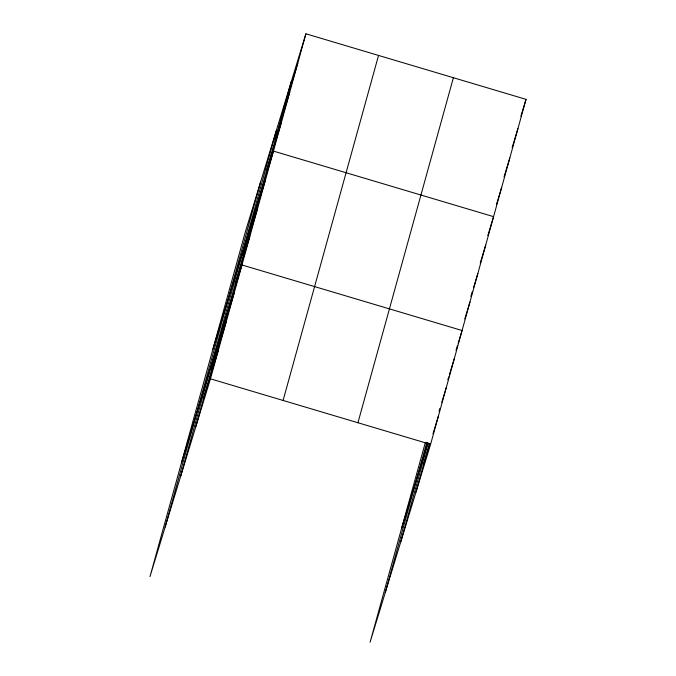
<?xml version="1.0" encoding="UTF-8"?>
<svg xmlns="http://www.w3.org/2000/svg" width="676" height="676" viewBox="0 0 676 676"><rect width="100%" height="100%" fill="white"/><g stroke="black" fill="none" stroke-linecap="round" stroke-linejoin="round"><path stroke-width="1.01" d="M165.121 527.094L260.573 182.081M180.729 476.039L276.18 131.026M195.879 426.488L291.331 81.475M305.907 33.8L245.422 231.631L149.971 576.645L210.447 378.822L305.907 33.8L526.029 99.355L430.578 444.369L370.093 642.2L425.221 442.949M283.092 400.454L378.543 55.432M357.934 422.737L453.393 77.723M385.244 592.649L426.869 442.197M400.851 541.594L428.136 442.983M416.002 492.043L429.218 444.267M283.219 110.796L297.795 63.13M275.107 140.126L289.674 92.451M266.986 169.448L281.562 121.781M212.965 348.934L273.45 151.103L493.573 216.658L487.81 235.527M250.999 227.237L265.575 179.571M243.123 255.705L257.7 208.031M235.248 284.173L249.824 236.499M181.472 462.79L241.949 264.967L462.08 330.513L458.134 343.425M219.497 341.101L234.073 293.426M211.63 369.561L226.198 321.894M203.755 398.029L218.323 350.354M520.866 116.238L526.029 99.355M512.146 147.545L517.917 128.677M504.034 176.875L509.805 158.007M496.53 204.22L501.693 187.328M480.239 262.998L485.706 245.126M470.842 296.426L472.363 291.466M473.58 287.494L477.831 273.586M464.792 318.937L469.955 302.054M401.595 528.345L427.764 442.755M456.004 350.379L457.525 345.411M447.825 379.836L448.737 376.853M449.346 374.867L454.204 358.981M439.037 411.278L439.949 408.296M441.774 402.338L446.329 387.441M423.877 463.575L429.953 443.718M432.986 433.781L438.454 415.909M210.447 378.822L430.578 444.369"/></g></svg>
